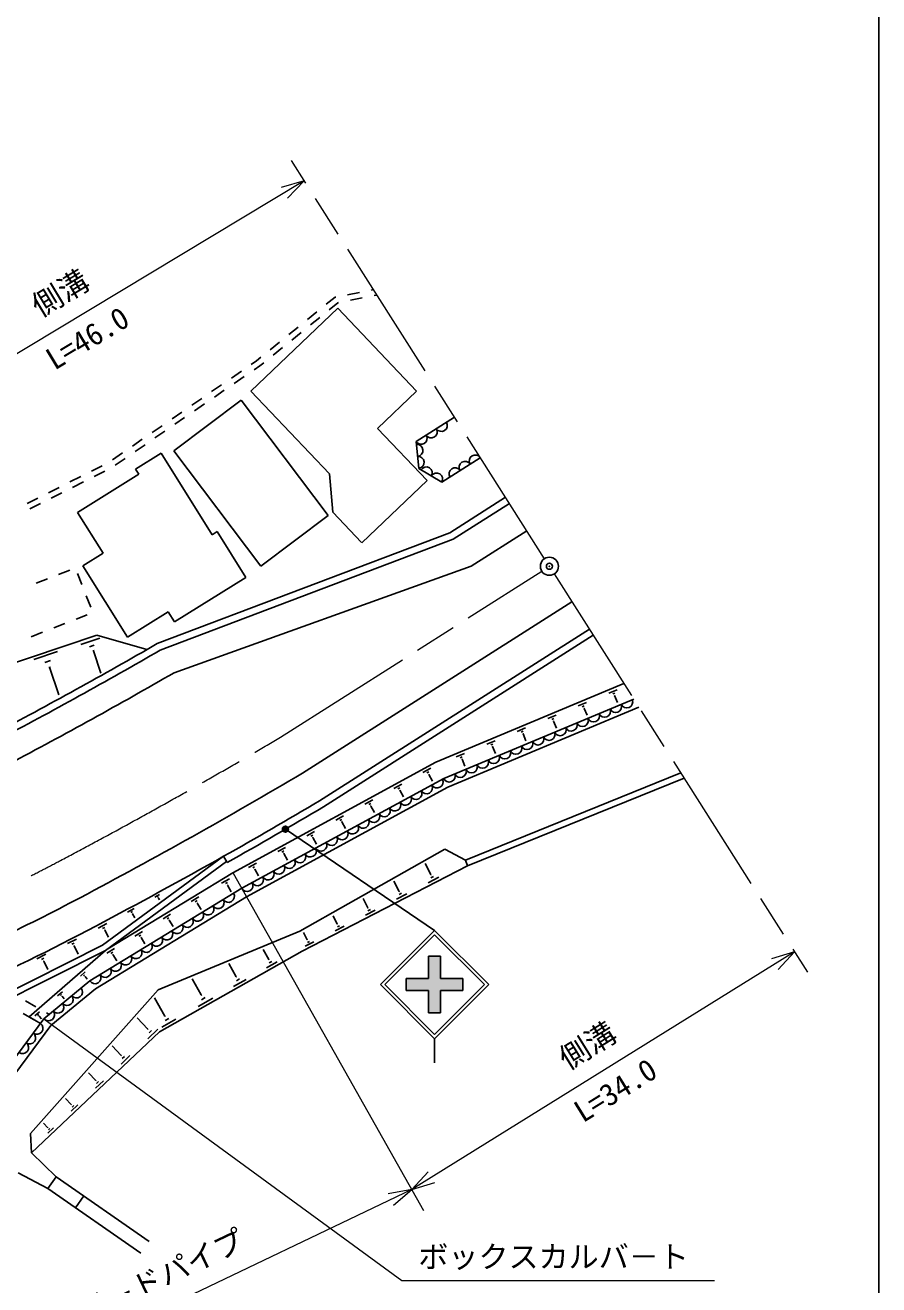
# Model space of a CAD drawing. Units: millimetres, scale not verified. Extents: x 0 to 700000, y -47500 to 447500.
# Drawn here: x 507998 to 579000, y 251863 to 356631 of the extents above; entities that cross this region are included whole.
import ezdxf
from ezdxf.enums import TextEntityAlignment as Align

# ---------------------------------------------------------------- set-up
doc = ezdxf.new("R2010")
doc.units = ezdxf.units.MM
doc.header["$LTSCALE"] = 1000
doc.header["$PDMODE"] = 32
doc.header["$PDSIZE"] = 500
doc.linetypes.add('CHAIN', pattern=[18.5, 12, -1.5, 3.5, -1.5])
doc.layers.add('作業ﾚｲﾔ1', color=7, linetype='Continuous', lineweight=25)
doc.styles.add('@ＭＳ ゴシック', font='')
doc.styles.add('ＭＳ ゴシック', font='')
doc.styles.get('@ＭＳ ゴシック').set_extended_font_data('@MS Gothic')
doc.styles.get('ＭＳ ゴシック').set_extended_font_data('MS Gothic')

msp = doc.modelspace()

# ---------------------------------------------------------------- hatches: boundary and pattern name
at = {"layer": '作業ﾚｲﾔ1'}
msp.add_hatch(color=256, dxfattribs=at).paths.add_polyline_path([(539692, 277334), (541553, 277334), (541554, 279194), (542554, 279194), (542553, 277334), (544412, 277334), (544412, 276334), (542553, 276334), (542552, 274474), (541552, 274474), (541553, 276334), (539692, 276334)])

# ---------------------------------------------------------------- linework, layer by layer
for p, q in [((579000, 20000), (579000, 370000)), ((534815, 334214), (535796, 334408)), ((536777, 334603), (536966, 334640)), ((533045, 333416), (533776, 334008)), ((533276, 332960), (533994, 333541)), ((533776, 334008), (533834, 334019)), ((533994, 333541), (534069, 333556)), ((535050, 333751), (536031, 333945)), ((537011, 334139), (537254, 334187)), ((534005, 333083), (526757, 326193)), ((531491, 332158), (532268, 332787)), ((531722, 331701), (532499, 332330)), ((534005, 333083), (540550, 326198)), ((529936, 330899), (530713, 331528)), ((530167, 330443), (530944, 331072)), ((528382, 329641), (529159, 330270)), ((527226, 328705), (527605, 329011)), ((528613, 329184), (529390, 329814)), ((526803, 328415), (527226, 328705)), ((527030, 327964), (527525, 328304)), ((527525, 328304), (527836, 328555)), ((525155, 327282), (525979, 327848)), ((525381, 326831), (526206, 327398)), ((523506, 326150), (524330, 326716)), ((523733, 325699), (524557, 326265)), ((526757, 326193), (533303, 319308)), ((540550, 326198), (537289, 323098)), ((525958, 325433), (520369, 321218)), ((521857, 325017), (522682, 325584)), ((522084, 324567), (522909, 325133)), ((525958, 325433), (533185, 315854)), ((520209, 323885), (521033, 324451)), ((520436, 323434), (521260, 324001)), ((540507, 321997), (543709, 324033)), ((518560, 322753), (519385, 323319)), ((518787, 322302), (519612, 322868)), ((537289, 323098), (541423, 318749)), ((516912, 321620), (517736, 322187)), ((517139, 321170), (517963, 321736)), ((540736, 319773), (540507, 321997)), ((515263, 320488), (516088, 321054)), ((515490, 320037), (516314, 320603)), ((517186, 319715), (519306, 321039)), ((519306, 321039), (523545, 314255)), ((520369, 321218), (527596, 311638)), ((545855, 320658), (542653, 318622)), ((513509, 319535), (514402, 319984)), ((517186, 319715), (517451, 319291)), ((542653, 318622), (540736, 319773)), ((511722, 318637), (512615, 319086)), ((511946, 318190), (512840, 318639)), ((512362, 316112), (517451, 319291)), ((513733, 319088), (514627, 319537)), ((533303, 319308), (533576, 316118)), ((541423, 318749), (535987, 313582)), ((509935, 317739), (510828, 318188)), ((510159, 317292), (511053, 317741)), ((508148, 316841), (509041, 317290)), ((508372, 316394), (509266, 316843)), ((547950, 317363), (543317, 314418)), ((548272, 316857), (543587, 313878)), ((512362, 316112), (514482, 312719)), ((533185, 315854), (527596, 311638)), ((533576, 316118), (535974, 313595)), ((518978, 305193), (543317, 314418)), ((523545, 314255), (523969, 314520)), ((523969, 314520), (526353, 310703)), ((549720, 314578), (545087, 311633)), ((519236, 304649), (543587, 313878)), ((512785, 311660), (514482, 312719)), ((510776, 310951), (511707, 311315)), ((512785, 311660), (516494, 305723)), ((520378, 302768), (545087, 311633)), ((508913, 310223), (509844, 310587)), ((512355, 311032), (512719, 310100)), ((520417, 306994), (526353, 310703)), ((513083, 309169), (513447, 308237)), ((531075, 294430), (553476, 308671)), ((513163, 307590), (512232, 307226)), ((516494, 305723), (519887, 307842)), ((519887, 307842), (520417, 306994)), ((509437, 306134), (508506, 305770)), ((511300, 306862), (510369, 306498)), ((554924, 306393), (532489, 292129)), ((503034, 302235), (513969, 305889)), ((512619, 305124), (514202, 305653)), ((513345, 304927), (513741, 305059)), ((513969, 305889), (518121, 304700)), ((555246, 305886), (532803, 291617)), ((508728, 303874), (510683, 304528)), ((513626, 304580), (513725, 304613)), ((513675, 304597), (514292, 302750)), ((509624, 303630), (510113, 303794)), ((509971, 303203), (510093, 303244)), ((510032, 303223), (510794, 300944)), ((542158, 295337), (557799, 301871)), ((556534, 301072), (557226, 301361)), ((556866, 301007), (557039, 301079)), ((557003, 300861), (557046, 300879)), ((557025, 300870), (557266, 300293)), ((542808, 293983), (558616, 300586)), ((543154, 293261), (559051, 299901)), ((553997, 300012), (554689, 300301)), ((554329, 299947), (554502, 300019)), ((554466, 299801), (554509, 299819)), ((554487, 299810), (554728, 299233)), ((551459, 298952), (552151, 299241)), ((551791, 298887), (551964, 298959)), ((551928, 298741), (551971, 298759)), ((551950, 298750), (552191, 298173)), ((548922, 297892), (549614, 298181)), ((549254, 297827), (549427, 297899)), ((549391, 297681), (549434, 297699)), ((549412, 297690), (549653, 297113)), ((546384, 296832), (547076, 297121)), ((546716, 296767), (546889, 296839)), ((546853, 296621), (546896, 296639)), ((546875, 296630), (547116, 296053)), ((543847, 295772), (544539, 296061)), ((544179, 295707), (544352, 295779)), ((544316, 295561), (544359, 295579)), ((544337, 295570), (544578, 294993)), ((525260, 286140), (542158, 295337)), ((541075, 294463), (541734, 294821)), ((541411, 294433), (541576, 294522)), ((544609, 287176), (562526, 294437)), ((526009, 284840), (542808, 293983)), ((538659, 293148), (539318, 293507)), ((541563, 294302), (541604, 294324)), ((541583, 294313), (541882, 293764)), ((544796, 286713), (562798, 294008)), ((526408, 284146), (543154, 293261)), ((538996, 293118), (539161, 293208)), ((539147, 292987), (539189, 293009)), ((539168, 292998), (539467, 292449)), ((536244, 291834), (536903, 292192)), ((536581, 291803), (536745, 291893)), ((536732, 291672), (536773, 291695)), ((536753, 291684), (537051, 291135)), ((533829, 290519), (534487, 290878)), ((534165, 290489), (534330, 290578)), ((534317, 290358), (534358, 290380)), ((534337, 290369), (534636, 289820)), ((529643, 289761), (542052, 281334)), ((531413, 289204), (532072, 289563)), ((531750, 289174), (531915, 289264)), ((528998, 287890), (529657, 288248)), ((531901, 289043), (531942, 289065)), ((531922, 289054), (532221, 288505)), ((524503, 287505), (514420, 280104)), ((524751, 287067), (514682, 279676)), ((524503, 287505), (524798, 286983)), ((529334, 287859), (529499, 287949)), ((529486, 287728), (529527, 287751)), ((529506, 287740), (529805, 287191)), ((530832, 281288), (542891, 288099)), ((544609, 287176), (542891, 288099)), ((544609, 287176), (544796, 286713)), ((514867, 279812), (525260, 286140)), ((526582, 286575), (527241, 286934)), ((526919, 286545), (527084, 286634)), ((527070, 286414), (527112, 286436)), ((527091, 286425), (527390, 285876)), ((531025, 279602), (544796, 286713)), ((541738, 285981), (541266, 286894)), ((524326, 285259), (524985, 285617)), ((524663, 285229), (524827, 285318)), ((524814, 285098), (524855, 285120)), ((524834, 285109), (525133, 284560)), ((539096, 284586), (538664, 285424)), ((541522, 285303), (542416, 285765)), ((541710, 285966), (541766, 285995)), ((541742, 285700), (541965, 285815)), ((513372, 277145), (526009, 284840)), ((513837, 276492), (526408, 284146)), ((518792, 284100), (519182, 284313)), ((518992, 284082), (519089, 284135)), ((519082, 284004), (519106, 284018)), ((519094, 284011), (519160, 283891)), ((521802, 283734), (522439, 284123)), ((536504, 283216), (536109, 283981)), ((538892, 283945), (539737, 284381)), ((539070, 284572), (539123, 284599)), ((539100, 284320), (539311, 284429)), ((516512, 282854), (517055, 283150)), ((516790, 282829), (516926, 282904)), ((522138, 283721), (522298, 283818)), ((522296, 283598), (522335, 283622)), ((522315, 283610), (522639, 283080)), ((536312, 282613), (537108, 283024)), ((536479, 283204), (536529, 283229)), ((536507, 282966), (536706, 283069)), ((514075, 281522), (514781, 281908)), ((516915, 282721), (516949, 282740)), ((516932, 282731), (517117, 282391)), ((519461, 282304), (520097, 282692)), ((519797, 282290), (519956, 282387)), ((519953, 282168), (519993, 282192)), ((519973, 282180), (520296, 281652)), ((533960, 281873), (533602, 282565)), ((533936, 281861), (533983, 281885)), ((514436, 281490), (514612, 281586)), ((514599, 281350), (514643, 281374)), ((514621, 281362), (514934, 280789)), ((517122, 280874), (517756, 281262)), ((517457, 280861), (517615, 280958)), ((519054, 276411), (530832, 281288)), ((531465, 280561), (531146, 281178)), ((533779, 281305), (534527, 281692)), ((533963, 281637), (534150, 281734)), ((537552, 276834), (542052, 281334)), ((537906, 276834), (542052, 280981)), ((546552, 276834), (542052, 281334)), ((546199, 276834), (542054, 280979)), ((498410, 272051), (514420, 280104)), ((511511, 280240), (512264, 280615)), ((511887, 280192), (512075, 280286)), ((512051, 280039), (512098, 280063)), ((512074, 280051), (512413, 279371)), ((514785, 279446), (515417, 279832)), ((517613, 280739), (517653, 280763)), ((517633, 280751), (517953, 280226)), ((528275, 278921), (527800, 279763)), ((531293, 280022), (532004, 280389)), ((531443, 280549), (531487, 280572)), ((531468, 280337), (531646, 280429)), ((498587, 271581), (514682, 279676)), ((514682, 279676), (508315, 274155)), ((508968, 278974), (509726, 279352)), ((509347, 278926), (509536, 279021)), ((509512, 278772), (509559, 278796)), ((509536, 278784), (509878, 278096)), ((515119, 279433), (515277, 279530)), ((515275, 279311), (515314, 279335)), ((515294, 279323), (515613, 278801)), ((519178, 272908), (531025, 279602)), ((528082, 278226), (528970, 278728)), ((528248, 278905), (528303, 278937)), ((528290, 278636), (528512, 278762)), ((541554, 279194), (541553, 277334)), ((541554, 279194), (542554, 279194)), ((542554, 279194), (542553, 277334)), ((512601, 277541), (512999, 277886)), ((512837, 277571), (512936, 277657)), ((525546, 277491), (524933, 278577)), ((509560, 273996), (513372, 277145)), ((512960, 277504), (512985, 277525)), ((512973, 277515), (513163, 277295)), ((522645, 275970), (521885, 277315)), ((525316, 276664), (526373, 277261)), ((525513, 277472), (525579, 277509)), ((525563, 277152), (525828, 277301)), ((537552, 276834), (542052, 272334)), ((537906, 276834), (542052, 272688)), ((539692, 277334), (539692, 276334)), ((539692, 277334), (541553, 277334)), ((542052, 272334), (546552, 276834)), ((542052, 272687), (546199, 276834)), ((542553, 277334), (544412, 277334)), ((544412, 277334), (544412, 276334)), ((508435, 264447), (519054, 276411)), ((510144, 273441), (513837, 276492)), ((510694, 275887), (511090, 276231)), ((510929, 275917), (511028, 276003)), ((511051, 275850), (511076, 275872)), ((511064, 275861), (511251, 275645)), ((519621, 274216), (518766, 275730)), ((522376, 275002), (523613, 275701)), ((522606, 275948), (522683, 275992)), ((522665, 275574), (522974, 275748)), ((539692, 276334), (541553, 276334)), ((541553, 276334), (541552, 274474)), ((542553, 276334), (542552, 274474)), ((542553, 276334), (544412, 276334)), ((508014, 275470), (508887, 274981)), ((508790, 274235), (509183, 274577)), ((498540, 259147), (509560, 273996)), ((507823, 274431), (508696, 273941)), ((508315, 274155), (509267, 273601)), ((509023, 274265), (509121, 274350)), ((509145, 274199), (509169, 274220)), ((509157, 274209), (509342, 273996)), ((509759, 274492), (509998, 274358)), ((518210, 273138), (517319, 274081)), ((519368, 273303), (520534, 273962)), ((519585, 274195), (519658, 274236)), ((519640, 273842), (519932, 274007)), ((541552, 274474), (542552, 274474)), ((499214, 258713), (510144, 273441)), ((508520, 262844), (519178, 272908)), ((518183, 273113), (518236, 273163)), ((518186, 272316), (519032, 273115)), ((518304, 272827), (518515, 273027)), ((515988, 270948), (515241, 271740)), ((542052, 272334), (542052, 270334)), ((515965, 270926), (516012, 270970)), ((515967, 270221), (516715, 270927)), ((516071, 270673), (516258, 270849)), ((513863, 268852), (513252, 269499)), ((513842, 268833), (513883, 268871)), ((513845, 268216), (514499, 268834)), ((513935, 268611), (514099, 268766)), ((511829, 266847), (511349, 267355)), ((511812, 266830), (511847, 266863)), ((511813, 266298), (512378, 266831)), ((511892, 266639), (512033, 266772)), ((509883, 264928), (509529, 265304)), ((508520, 262844), (508435, 264447)), ((509869, 264914), (509898, 264942)), ((509870, 264463), (510349, 264915)), ((509937, 264752), (510056, 264865)), ((510572, 260848), (508520, 262844)), ((507401, 261168), (509887, 259863)), ((510572, 260848), (509887, 259863)), ((509887, 259863), (517625, 254486)), ((510572, 260848), (518310, 255471)), ((512872, 259251), (512187, 258265))]:
    msp.add_line(p, q, dxfattribs=at)
at = {"layer": '作業ﾚｲﾔ1', "linetype": 'CHAIN', "lineweight": 13}
for p, q in [((551196, 312258), (530137, 345380)), ((529243, 297412), (550965, 311222)), ((552000, 310992), (573059, 277869))]:
    msp.add_line(p, q, dxfattribs=at)
at = {"layer": '作業ﾚｲﾔ1', "lineweight": 13}
for p, q in [((531210, 343693), (493151, 320791)), ((531210, 343693), (529288, 343140)), ((529822, 342253), (531210, 343693)), ((525290, 286112), (541141, 258049)), ((571986, 279557), (540157, 259790)), ((571986, 279557), (570071, 278977)), ((570618, 278098), (571986, 279557)), ((509560, 273996), (539324, 252235)), ((541525, 261249), (540157, 259790)), ((540157, 259790), (542072, 260370)), ((540157, 259790), (500477, 240821)), ((540157, 259790), (538191, 259424)), ((538638, 258490), (540157, 259790)), ((539324, 252235), (565324, 252235))]:
    msp.add_line(p, q, dxfattribs=at)
at = {"layer": '作業ﾚｲﾔ1'}
for centre, radius in [((551598, 311625), 750), ((529643, 289761), 150), ((529643, 289761), 120), ((529643, 289761), 90), ((529643, 289761), 60), ((529643, 289761), 30)]:
    msp.add_circle(centre, radius, dxfattribs=at)
for centre, radius, start, end in [((541773, 322802), 500, 212.44675, 32.44675), ((542617, 323339), 500, 212.44675, 32.44675), ((540929, 322266), 500, 212.44675, 32.44675), ((540582, 321265), 500, 275.8817, 95.8817), ((540685, 320271), 500, 275.8817, 95.8817), ((545433, 320389), 500, 32.44675, 212.44675), ((541367, 319394), 500, 329.0118, 149.0118), ((543746, 319316), 500, 32.44675, 212.44675), ((544589, 319853), 500, 32.44675, 212.44675), ((542224, 318879), 500, 329.0118, 149.0118), ((311657, 664344), 414694, 297.84695, 299.99596), ((311657, 664344), 415294, 297.85388, 299.98927), ((311657, 664344), 417494, 297.84705, 299.99596), ((556187, 299572), 500, 202.67142, 22.67142), ((557110, 299957), 500, 202.67142, 22.67142), ((558033, 300343), 500, 202.67142, 22.67142), ((553419, 298416), 500, 202.67142, 22.67142), ((554342, 298801), 500, 202.67142, 22.67142), ((555265, 299186), 500, 202.67142, 22.67142), ((551574, 297645), 500, 202.67142, 22.67142), ((552496, 298030), 500, 202.67142, 22.67142), ((548805, 296488), 500, 202.67142, 22.67142), ((549728, 296874), 500, 202.67142, 22.67142), ((550651, 297259), 500, 202.67142, 22.67142), ((546037, 295332), 500, 202.67142, 22.67142), ((546960, 295717), 500, 202.67142, 22.67142), ((547883, 296103), 500, 202.67142, 22.67142), ((311657, 664344), 430094, 297.84693, 300.67477), ((544192, 294561), 500, 202.67142, 22.67142), ((545115, 294947), 500, 202.67142, 22.67142), ((541380, 293206), 500, 208.55845, 28.55845), ((542258, 293684), 500, 208.55845, 28.55845), ((543269, 294176), 500, 202.67142, 22.67142), ((539623, 292250), 500, 208.55845, 28.55845), ((540501, 292728), 500, 208.55845, 28.55845), ((311657, 664344), 432794, 299.45872, 300.6803), ((311657, 664344), 433394, 299.45872, 300.68153), ((537866, 291293), 500, 208.55845, 28.55845), ((538745, 291772), 500, 208.55845, 28.55845), ((536110, 290337), 500, 208.55845, 28.55845), ((536988, 290815), 500, 208.55845, 28.55845), ((534353, 289381), 500, 208.55845, 28.55845), ((535231, 289859), 500, 208.55845, 28.55845), ((531718, 287947), 500, 208.55845, 28.55845), ((532596, 288425), 500, 208.55845, 28.55845), ((533475, 288903), 500, 208.55845, 28.55845), ((311657, 664344), 432794, 297.85494, 299.45872), ((529961, 286991), 500, 208.55845, 28.55845), ((530840, 287469), 500, 208.55845, 28.55845), ((528205, 286035), 500, 208.55845, 28.55845), ((529083, 286513), 500, 208.55845, 28.55845), ((526448, 285079), 500, 208.55845, 28.55845), ((527326, 285557), 500, 208.55845, 28.55845), ((417515, 463997), 203500, 293.42756, 297.84248), ((524902, 284166), 500, 211.33578, 31.33578), ((523194, 283126), 500, 211.33578, 31.33578), ((524048, 283646), 500, 211.33578, 31.33578), ((521486, 282086), 500, 211.33578, 31.33578), ((522340, 282606), 500, 211.33578, 31.33578), ((417515, 463997), 206200, 290.86323, 297.85934), ((518923, 280526), 500, 211.33578, 31.33578), ((519778, 281046), 500, 211.33578, 31.33578), ((520632, 281566), 500, 211.33578, 31.33578), ((517215, 279486), 500, 211.33578, 31.33578), ((518069, 280006), 500, 211.33578, 31.33578), ((515507, 278445), 500, 211.33578, 31.33578), ((516361, 278966), 500, 211.33578, 31.33578), ((513799, 277405), 500, 211.33578, 31.33578), ((514653, 277925), 500, 211.33578, 31.33578), ((511487, 275588), 500, 219.56692, 39.56692), ((512258, 276225), 500, 219.56692, 39.56692), ((509945, 274314), 500, 219.56692, 39.56692), ((510716, 274951), 500, 219.56692, 39.56692), ((508969, 273200), 500, 233.41882, 53.41882), ((508373, 272397), 500, 233.41882, 53.41882), ((507777, 271594), 500, 233.41882, 53.41882)]:
    msp.add_arc(centre, radius, start, end, dxfattribs=at)
at = {"layer": '作業ﾚｲﾔ1', "linetype": 'CHAIN', "lineweight": 13}
for centre, radius, start, end in [((311657, 664344), 426594, 297.84695, 300.66751), ((417515, 463997), 200000, 282.5873, 297.84244)]:
    msp.add_arc(centre, radius, start, end, dxfattribs=at)
at = {"layer": '作業ﾚｲﾔ1'}
for p in [(551598, 311625), (551598, 311625), (529643, 289761)]:
    msp.add_point(p, dxfattribs=at)

# ---------------------------------------------------------------- texts
at = {"layer": '作業ﾚｲﾔ1', "style": 'ＭＳ ゴシック'}
for s, rotation, p in [('側溝', 31.036, (511665, 333099)), ('側溝', 31.842, (555544, 270523)), ('ガ－ドパイプ', 25.55, (519886, 251208))]:
    msp.add_text(s, height=1833, rotation=rotation, dxfattribs=at).set_placement(p, align=Align.BOTTOM_CENTER)
at = {"layer": '作業ﾚｲﾔ1', "style": '@ＭＳ ゴシック'}
for s, rotation, p in [('L=46.0', 31.036, (512696, 331385)), ('L=34.0', 31.842, (556599, 268824))]:
    msp.add_text(s, height=1833, rotation=rotation, dxfattribs=at).set_placement(p, align=Align.TOP_CENTER)
at = {"layer": '作業ﾚｲﾔ1', "style": 'ＭＳ ゴシック'}
msp.add_text('ボックスカルバ－ト', height=1833, dxfattribs=at).set_placement((540699, 252735), align=Align.BOTTOM_LEFT)

doc.saveas('drawing.dxf')
